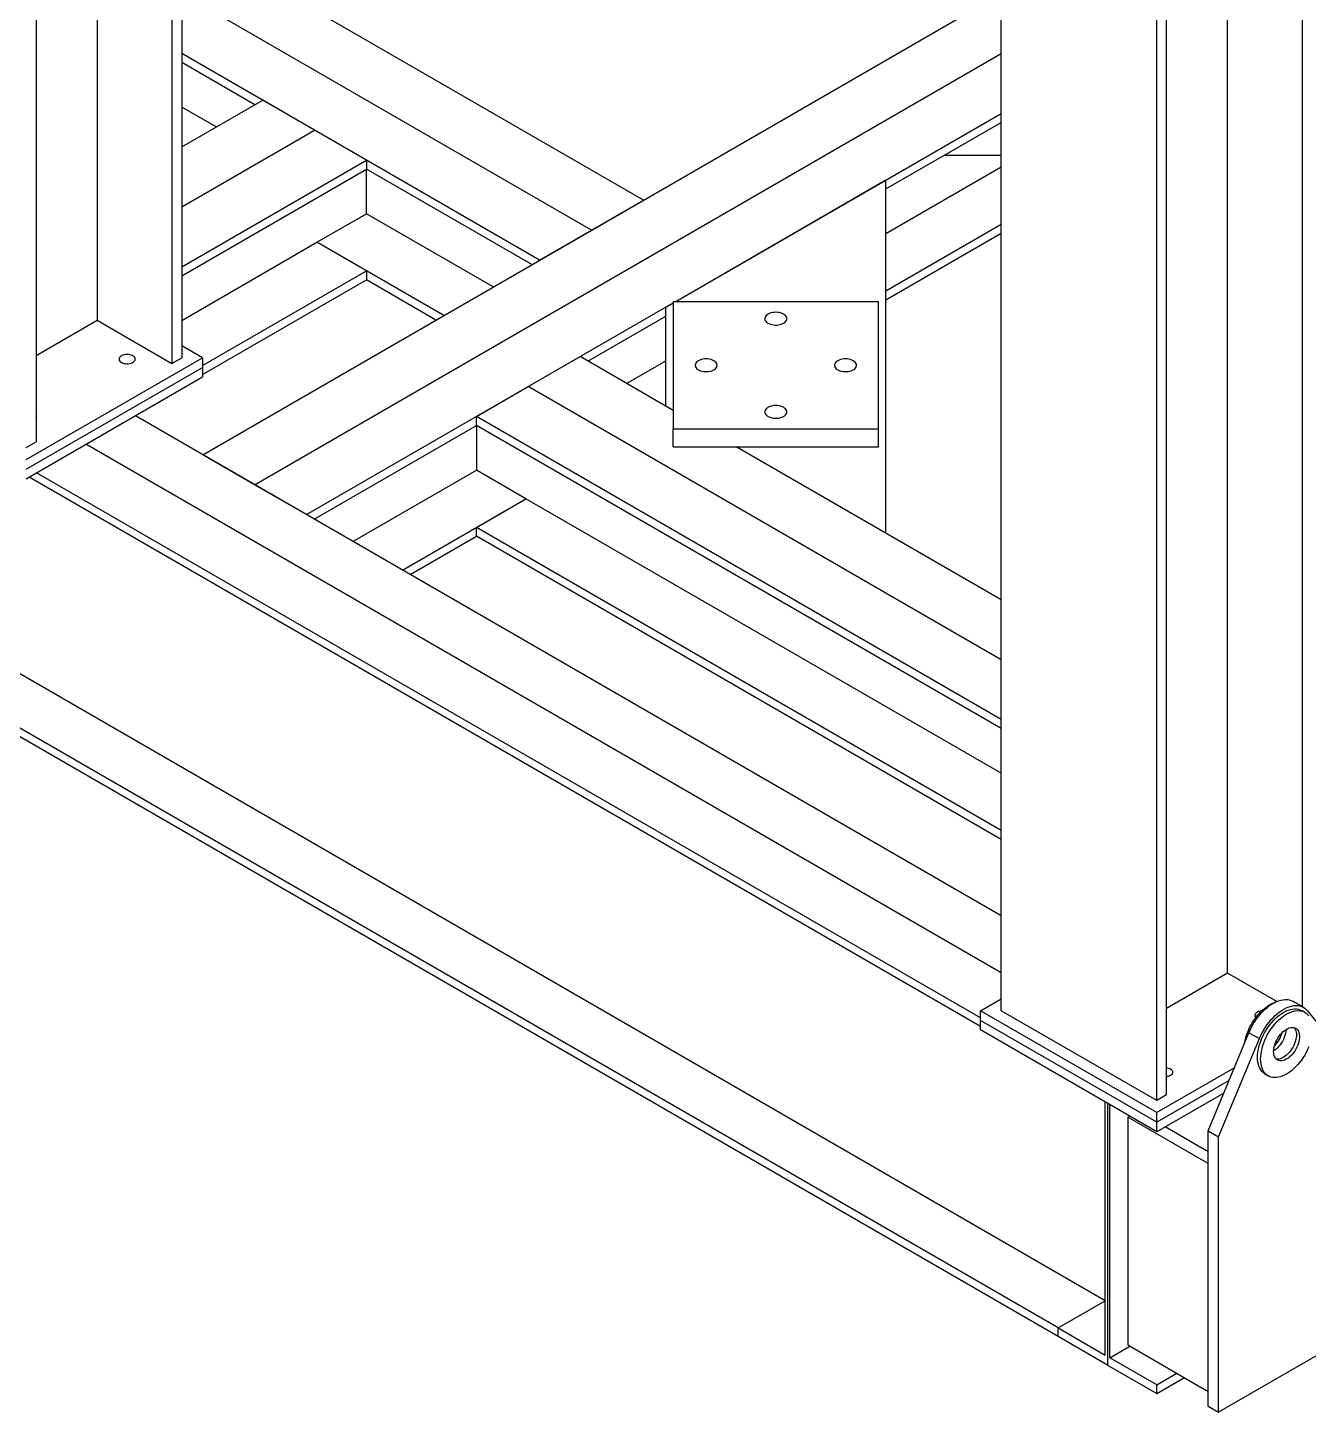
# Model space of a CAD drawing. Header units: millimetres. Extents: x 0 to 16187, y -20471 to 6290.
# Drawn here: x 3406.7 to 3476.6, y 1937.3 to 2012.8 of the extents above; entities that cross this region are included whole.
import ezdxf

# ---------------------------------------------------------------- set-up
doc = ezdxf.new("R2010")
doc.units = ezdxf.units.MM

msp = doc.modelspace()

# ---------------------------------------------------------------- linework, layer by layer
at = {"color": 7, "linetype": 'Continuous', "lineweight": 25}
for p, q in [((3407.19312, 2101.40659), (3407.19312, 1990.22628)), ((3414.6036, 2097.6363), (3414.6036, 1994.50426)), ((3415.141, 2097.8962), (3415.141, 1994.8145)), ((3459.83015, 1959.2191), (3459.83015, 2070.39941)), ((3476.26331, 1959.44114), (3476.26331, 2070.08917)), ((3410.51653, 2068.1158), (3410.51653, 1996.86368)), ((3468.85283, 1954.63089), (3468.85283, 2065.81119)), ((3468.31543, 1954.32065), (3468.31543, 2065.50096)), ((3472.17624, 1961.26829), (3472.17624, 2042.31889)), ((3465.49549, 1943.41256), (3297.67925, 2040.29081)), ((3462.93011, 1941.93159), (3295.11387, 2038.80984)), ((3462.93011, 1941.458), (3295.11387, 2038.33625)), ((3440.31401, 2003.40294), (3415.42385, 2017.77172)), ((3437.48558, 2001.77012), (3415.141, 2014.66937)), ((3416.28369, 1989.53053), (3459.83015, 2014.66937)), ((3434.65715, 2000.13731), (3415.141, 2011.40374)), ((3419.12902, 2008.61158), (3415.141, 2010.91381)), ((3419.11212, 1987.89772), (3459.83015, 2011.40374)), ((3415.141, 2006.30935), (3419.55335, 2008.85655)), ((3417.02106, 2007.39468), (3415.141, 2008.48002)), ((3422.38178, 2007.22373), (3419.55335, 2008.85655)), ((3442.04336, 1997.87001), (3459.83015, 2008.13811)), ((3415.141, 2003.04372), (3422.38178, 2007.22373)), ((3425.2102, 2005.59091), (3422.38178, 2007.22373)), ((3453.54065, 2004.01733), (3459.83015, 2007.64818)), ((3415.141, 1999.77809), (3425.2102, 2005.59091)), ((3425.2102, 2005.59091), (3425.2102, 2005.10099)), ((3456.72849, 2005.85763), (3459.83015, 2005.85763)), ((3415.141, 1999.28816), (3425.2102, 2005.10099)), ((3425.2102, 2002.66719), (3425.2102, 2005.10099)), ((3434.23282, 1999.89234), (3425.2102, 2005.10099)), ((3453.54065, 2001.58353), (3459.83015, 2005.21438)), ((3442.04336, 1997.87001), (3453.54065, 2004.50725)), ((3453.54065, 1985.25202), (3453.54065, 2004.50725)), ((3437.48558, 2001.77012), (3440.31401, 2003.40294)), ((3422.50906, 2001.10785), (3425.2102, 2002.66719)), ((3432.12486, 1998.67545), (3425.2102, 2002.66719)), ((3434.65715, 2000.13731), (3437.48558, 2001.77012)), ((3453.54065, 1998.46485), (3459.83015, 2002.0957)), ((3415.141, 1996.85436), (3422.50906, 2001.10785)), ((3425.2102, 1999.54851), (3422.50906, 2001.10785)), ((3429.42371, 1997.11611), (3422.50906, 2001.10785)), ((3453.54065, 1997.97493), (3459.83015, 2001.60578)), ((3416.27237, 1994.38881), (3425.2102, 1999.54851)), ((3425.2102, 1999.54851), (3425.2102, 1999.05859)), ((3416.27237, 1993.89889), (3425.2102, 1999.05859)), ((3428.99938, 1996.87114), (3425.2102, 1999.05859)), ((3441.94065, 1997.87001), (3441.94065, 1990.94256)), ((3453.14065, 1997.87001), (3441.94065, 1997.87001)), ((3453.14065, 1990.94256), (3453.14065, 1997.87001)), ((3421.94054, 1986.2649), (3441.94065, 1997.81072)), ((3437.28766, 1994.63468), (3441.54065, 1997.08988)), ((3441.54065, 1997.5798), (3441.94065, 1997.81072)), ((3441.54065, 1992.17948), (3441.54065, 1997.5798)), ((3407.19312, 1994.94512), (3410.51653, 1996.86368)), ((3410.51653, 1996.86368), (3414.6036, 1994.50426)), ((3416.27237, 1994.8145), (3415.141, 1995.46762)), ((3434.0349, 1993.24682), (3436.86332, 1994.87964)), ((3441.94065, 1991.94856), (3436.86332, 1994.87964)), ((3406.65572, 1989.26292), (3416.27237, 1994.8145)), ((3406.65572, 1988.74033), (3416.27237, 1994.29191)), ((3414.6036, 1994.50426), (3415.141, 1994.8145)), ((3416.27237, 1994.8145), (3416.27237, 1994.29191)), ((3416.27237, 1994.29191), (3416.27237, 1993.76932)), ((3439.39562, 1993.41778), (3441.54065, 1994.65608)), ((3406.65572, 1988.21775), (3416.27237, 1993.76932)), ((3431.20647, 1991.61401), (3434.0349, 1993.24682)), ((3459.83015, 1978.35554), (3434.0349, 1993.24682)), ((3441.94065, 1991.94856), (3441.54065, 1992.17948)), ((3459.83015, 1964.39169), (3412.60673, 1991.65319)), ((3422.36488, 1986.01994), (3431.20647, 1991.12408)), ((3459.83015, 1975.08991), (3431.20647, 1991.61401)), ((3431.20647, 1991.12408), (3431.20647, 1991.61401)), ((3459.83015, 1974.59998), (3431.20647, 1991.12408)), ((3431.20647, 1991.12408), (3431.20647, 1988.69028)), ((3441.94065, 1990.94256), (3453.14065, 1990.94256)), ((3441.94065, 1989.96271), (3441.94065, 1990.94256)), ((3453.14065, 1989.96271), (3453.14065, 1990.94256)), ((3406.65572, 1989.91605), (3407.19312, 1990.22628)), ((3459.83015, 1961.28281), (3409.91407, 1990.09875)), ((3441.94065, 1989.96271), (3453.14065, 1989.96271)), ((3453.54065, 1985.25202), (3445.38062, 1989.96271)), ((3459.83015, 1981.62117), (3445.38062, 1989.96271)), ((3419.11212, 1987.89772), (3416.28369, 1989.53053)), ((3458.69878, 1958.35346), (3406.81122, 1988.30752)), ((3458.69878, 1958.82706), (3407.22141, 1988.54431)), ((3424.47284, 1984.80304), (3431.20647, 1988.69028)), ((3433.90762, 1987.13094), (3431.20647, 1988.69028)), ((3421.94054, 1986.2649), (3419.11212, 1987.89772)), ((3427.17398, 1983.2437), (3433.90762, 1987.13094)), ((3431.20647, 1985.5716), (3433.90762, 1987.13094)), ((3459.83015, 1972.16618), (3433.90762, 1987.13094)), ((3427.59832, 1982.99874), (3431.20647, 1985.08168)), ((3459.83015, 1969.0475), (3431.20647, 1985.5716)), ((3431.20647, 1985.08168), (3431.20647, 1985.5716)), ((3459.83015, 1968.55758), (3431.20647, 1985.08168)), ((3472.17624, 1961.26829), (3468.85283, 1959.34973)), ((3474.85522, 1959.72174), (3472.17624, 1961.26829)), ((3458.69878, 1959.2191), (3459.83015, 1959.87223)), ((3476.32519, 1959.40542), (3475.75951, 1959.73199)), ((3468.31543, 1953.66753), (3458.69878, 1959.2191)), ((3458.69878, 1958.69652), (3458.69878, 1959.2191)), ((3468.31543, 1953.14494), (3458.69878, 1958.69652)), ((3458.69878, 1958.17393), (3458.69878, 1958.69652)), ((3468.31543, 1954.32065), (3459.83015, 1959.2191)), ((3476.39491, 1959.13424), (3476.2252, 1959.23221)), ((3476.5408, 1959.21836), (3478.76082, 1956.43828)), ((3468.31543, 1952.62235), (3458.69878, 1958.17393)), ((3471.12406, 1952.6828), (3473.34408, 1958.02606)), ((3473.34408, 1958.02606), (3473.90977, 1957.6995)), ((3471.68975, 1952.35624), (3473.90977, 1957.6995)), ((3474.8643, 1957.44811), (3474.75709, 1957.38622)), ((3472.5485, 1956.11123), (3468.31543, 1953.66753)), ((3474.22536, 1955.76802), (3474.39507, 1955.67005)), ((3472.26287, 1955.42375), (3468.31543, 1953.14494)), ((3465.49549, 1940.45063), (3465.49549, 1954.25027)), ((3465.62277, 1954.1768), (3465.62277, 1939.90356)), ((3465.75005, 1940.30367), (3465.75005, 1954.10332)), ((3471.97724, 1954.73627), (3468.31543, 1952.62235)), ((3468.85283, 1954.63089), (3468.31543, 1954.32065)), ((3466.74, 1953.41723), (3466.83926, 1953.47453)), ((3471.12406, 1950.88636), (3466.74, 1953.41723)), ((3466.74, 1953.41723), (3466.74, 1941.00581)), ((3468.31543, 1953.14494), (3468.31543, 1953.66753)), ((3468.31543, 1952.62235), (3468.31543, 1953.14494)), ((3471.12406, 1951.53949), (3468.78186, 1952.89161)), ((3471.12406, 1952.6828), (3471.68975, 1952.35624)), ((3471.12406, 1937.65845), (3471.12406, 1952.6828)), ((3471.68975, 1937.33189), (3471.68975, 1952.35624)), ((3462.93011, 1941.93159), (3465.49549, 1943.41256)), ((3462.93011, 1941.458), (3462.93011, 1941.93159)), ((3462.93011, 1941.93159), (3465.49549, 1940.45063)), ((3465.62277, 1939.90356), (3462.93011, 1941.458)), ((3478.76082, 1941.41393), (3471.68975, 1937.33189)), ((3465.75005, 1940.30367), (3466.85316, 1940.94048)), ((3466.74, 1941.00581), (3471.12406, 1938.47494)), ((3465.62277, 1939.90356), (3468.31543, 1938.34912)), ((3468.31543, 1938.82271), (3465.75005, 1940.30367)), ((3468.31543, 1938.82271), (3469.41854, 1939.45952)), ((3468.31543, 1938.34912), (3469.82873, 1939.22272)), ((3468.31543, 1938.34912), (3468.31543, 1938.82271)), ((3471.12406, 1937.65845), (3471.68975, 1937.33189))]:
    msp.add_line(p, q, dxfattribs=at)
at = {"color": 7, "linetype": 'Continuous', "lineweight": 25, "flags": 128}
for points in [[(3447.54065, 1997.29272), (3447.44906, 1997.28866), (3447.35962, 1997.27658), (3447.27442, 1997.25675), (3447.19546, 1997.22966), (3447.12459, 1997.19592), (3447.06348, 1997.15633), (3447.01354, 1997.11182), (3446.97597, 1997.06343), (3446.95163, 1997.01229), (3446.94109, 1996.95961), (3446.94461, 1996.90662), (3446.9621, 1996.85456), (3446.99315, 1996.80466), (3447.03703, 1996.75807), (3447.09272, 1996.7159), (3447.15891, 1996.67912), (3447.23404, 1996.64862), (3447.31636, 1996.62509), (3447.40394, 1996.60909), (3447.49472, 1996.60099), (3447.58658, 1996.60099), (3447.67736, 1996.60909), (3447.76494, 1996.62509), (3447.84726, 1996.64862), (3447.9224, 1996.67912), (3447.98858, 1996.7159), (3448.04427, 1996.75807), (3448.08815, 1996.80466), (3448.1192, 1996.85456), (3448.13669, 1996.90662), (3448.14021, 1996.95961), (3448.12968, 1997.01229), (3448.10534, 1997.06343), (3448.06776, 1997.11182), (3448.01783, 1997.15633), (3447.95671, 1997.19592), (3447.88584, 1997.22966), (3447.80688, 1997.25675), (3447.72168, 1997.27658), (3447.63224, 1997.28866), (3447.54065, 1997.29272)], [(3411.84589, 1994.56141), (3411.90644, 1994.53223), (3411.97505, 1994.50975), (3412.0495, 1994.49471), (3412.12741, 1994.48759), (3412.20628, 1994.48861), (3412.28356, 1994.49774), (3412.35677, 1994.5147), (3412.42356, 1994.53893), (3412.48179, 1994.56965), (3412.52957, 1994.60588), (3412.56538, 1994.64645), (3412.58807, 1994.69007), (3412.5969, 1994.73532), (3412.5916, 1994.78075), (3412.57232, 1994.82491), (3412.5397, 1994.86637), (3412.49478, 1994.90381), (3412.439, 1994.93601), (3412.37416, 1994.96194), (3412.30234, 1994.98077), (3412.22584, 1994.9919), (3412.14714, 1994.99496), (3412.06875, 1994.98986), (3411.9932, 1994.97677), (3411.92292, 1994.95609), (3411.86016, 1994.92851), (3411.80694, 1994.89489), (3411.76497, 1994.85634), (3411.7356, 1994.81407), (3411.71978, 1994.76946), (3411.71801, 1994.72393), (3411.73035, 1994.67896), (3411.7564, 1994.63597), (3411.79533, 1994.59637), (3411.84589, 1994.56141)], [(3443.74065, 1994.75265), (3443.64906, 1994.74859), (3443.55962, 1994.73651), (3443.47442, 1994.71669), (3443.39546, 1994.68959), (3443.32459, 1994.65585), (3443.26348, 1994.61626), (3443.21354, 1994.57175), (3443.17597, 1994.52336), (3443.15163, 1994.47223), (3443.14109, 1994.41955), (3443.14461, 1994.36656), (3443.1621, 1994.3145), (3443.19315, 1994.26459), (3443.23703, 1994.218), (3443.29272, 1994.17583), (3443.35891, 1994.13906), (3443.43404, 1994.10855), (3443.51636, 1994.08502), (3443.60394, 1994.06902), (3443.69472, 1994.06093), (3443.78658, 1994.06093), (3443.87736, 1994.06902), (3443.96494, 1994.08502), (3444.04726, 1994.10855), (3444.1224, 1994.13906), (3444.18858, 1994.17583), (3444.24427, 1994.218), (3444.28815, 1994.26459), (3444.3192, 1994.3145), (3444.33669, 1994.36656), (3444.34021, 1994.41955), (3444.32968, 1994.47223), (3444.30534, 1994.52336), (3444.26776, 1994.57175), (3444.21783, 1994.61626), (3444.15671, 1994.65585), (3444.08584, 1994.68959), (3444.00688, 1994.71669), (3443.92168, 1994.73651), (3443.83224, 1994.74859), (3443.74065, 1994.75265)], [(3451.34065, 1994.75265), (3451.24906, 1994.74859), (3451.15962, 1994.73651), (3451.07442, 1994.71669), (3450.99546, 1994.68959), (3450.92459, 1994.65585), (3450.86348, 1994.61626), (3450.81354, 1994.57175), (3450.77597, 1994.52336), (3450.75163, 1994.47223), (3450.74109, 1994.41955), (3450.74461, 1994.36656), (3450.7621, 1994.3145), (3450.79315, 1994.26459), (3450.83703, 1994.218), (3450.89272, 1994.17583), (3450.95891, 1994.13906), (3451.03404, 1994.10855), (3451.11636, 1994.08502), (3451.20394, 1994.06902), (3451.29472, 1994.06093), (3451.38658, 1994.06093), (3451.47736, 1994.06902), (3451.56494, 1994.08502), (3451.64726, 1994.10855), (3451.7224, 1994.13906), (3451.78858, 1994.17583), (3451.84427, 1994.218), (3451.88815, 1994.26459), (3451.9192, 1994.3145), (3451.93669, 1994.36656), (3451.94021, 1994.41955), (3451.92968, 1994.47223), (3451.90534, 1994.52336), (3451.86776, 1994.57175), (3451.81783, 1994.61626), (3451.75671, 1994.65585), (3451.68584, 1994.68959), (3451.60688, 1994.71669), (3451.52168, 1994.73651), (3451.43224, 1994.74859), (3451.34065, 1994.75265)], [(3447.54065, 1992.21259), (3447.44906, 1992.20853), (3447.35962, 1992.19645), (3447.27442, 1992.17662), (3447.19546, 1992.14952), (3447.12459, 1992.11578), (3447.06348, 1992.0762), (3447.01354, 1992.03168), (3446.97597, 1991.9833), (3446.95163, 1991.93216), (3446.94109, 1991.87948), (3446.94461, 1991.82649), (3446.9621, 1991.77443), (3446.99315, 1991.72453), (3447.03703, 1991.67794), (3447.09272, 1991.63576), (3447.15891, 1991.59899), (3447.23404, 1991.56848), (3447.31636, 1991.54495), (3447.40394, 1991.52895), (3447.49472, 1991.52086), (3447.58658, 1991.52086), (3447.67736, 1991.52895), (3447.76494, 1991.54495), (3447.84726, 1991.56848), (3447.9224, 1991.59899), (3447.98858, 1991.63576), (3448.04427, 1991.67794), (3448.08815, 1991.72453), (3448.1192, 1991.77443), (3448.13669, 1991.82649), (3448.14021, 1991.87948), (3448.12968, 1991.93216), (3448.10534, 1991.9833), (3448.06776, 1992.03168), (3448.01783, 1992.0762), (3447.95671, 1992.11578), (3447.88584, 1992.14952), (3447.80688, 1992.17662), (3447.72168, 1992.19645), (3447.63224, 1992.20853), (3447.54065, 1992.21259)], [(3473.1036, 1957.44725), (3473.12011, 1957.54002), (3473.15434, 1957.69072), (3473.19794, 1957.84306), (3473.25061, 1957.99597), (3473.31196, 1958.14838), (3473.38158, 1958.29922), (3473.45897, 1958.44743), (3473.5436, 1958.59198), (3473.63486, 1958.73185), (3473.73212, 1958.86605), (3473.83469, 1958.99365), (3473.94186, 1959.11375), (3474.05287, 1959.22552), (3474.16695, 1959.32815), (3474.2833, 1959.42095), (3474.40109, 1959.50324), (3474.51951, 1959.57447), (3474.63772, 1959.63412), (3474.75489, 1959.68178), (3474.80139, 1959.69745)], [(3473.34408, 1958.02606), (3473.41522, 1958.18636), (3473.49445, 1958.34432), (3473.58124, 1958.49891), (3473.67504, 1958.64914), (3473.77524, 1958.79403), (3473.88118, 1958.93263), (3473.99218, 1959.06405), (3474.10751, 1959.18743), (3474.22643, 1959.30197), (3474.34817, 1959.40692), (3474.47193, 1959.50161), (3474.5969, 1959.58542), (3474.72229, 1959.6578), (3474.84726, 1959.71829), (3474.97102, 1959.76649), (3475.09276, 1959.80208), (3475.21168, 1959.82485), (3475.32701, 1959.83463), (3475.43801, 1959.83137), (3475.54395, 1959.81508), (3475.64415, 1959.78588), (3475.73795, 1959.74395), (3475.75951, 1959.73199)], [(3473.90977, 1957.6995), (3473.98091, 1957.85979), (3474.06013, 1958.01775), (3474.14693, 1958.17235), (3474.24073, 1958.32258), (3474.34092, 1958.46746), (3474.44687, 1958.60607), (3474.55786, 1958.73748), (3474.6732, 1958.86086), (3474.79212, 1958.9754), (3474.91385, 1959.08036), (3475.03761, 1959.17505), (3475.16259, 1959.25885), (3475.28797, 1959.33124), (3475.41295, 1959.39172), (3475.53671, 1959.43992), (3475.65844, 1959.47552), (3475.77736, 1959.49828), (3475.8927, 1959.50807), (3476.0037, 1959.50481), (3476.10964, 1959.48852), (3476.20983, 1959.45932), (3476.30363, 1959.41739), (3476.39043, 1959.363), (3476.46966, 1959.29652), (3476.5408, 1959.21836)], [(3473.72437, 1958.85586), (3473.7131, 1958.86913), (3473.68705, 1958.91212), (3473.67471, 1958.95709), (3473.67648, 1959.00262), (3473.6923, 1959.04723), (3473.72167, 1959.0895), (3473.76363, 1959.12805), (3473.81685, 1959.16167), (3473.87962, 1959.18925), (3473.9499, 1959.20993), (3474.02545, 1959.22302), (3474.05314, 1959.22577)], [(3473.81107, 1956.68371), (3473.81603, 1956.82322), (3473.83087, 1956.96749), (3473.8555, 1957.11549), (3473.88973, 1957.26619), (3473.93333, 1957.41852), (3473.986, 1957.57143), (3474.04735, 1957.72385), (3474.11697, 1957.87469), (3474.19436, 1958.0229), (3474.27899, 1958.16745), (3474.37025, 1958.30731), (3474.46751, 1958.44152), (3474.57008, 1958.56912), (3474.67725, 1958.68922), (3474.78827, 1958.80098), (3474.90234, 1958.90362), (3475.01869, 1958.99641), (3475.13648, 1959.07871), (3475.2549, 1959.14994), (3475.37311, 1959.20959), (3475.49028, 1959.25725), (3475.60559, 1959.29259), (3475.71824, 1959.31535), (3475.82742, 1959.32538), (3475.93239, 1959.32261), (3476.03239, 1959.30705), (3476.12673, 1959.27882), (3476.21475, 1959.23812), (3476.2252, 1959.23221)], [(3473.98077, 1956.58574), (3473.98573, 1956.72525), (3474.00058, 1956.86952), (3474.0252, 1957.01752), (3474.05944, 1957.16822), (3474.10304, 1957.32055), (3474.1557, 1957.47347), (3474.21706, 1957.62588), (3474.28668, 1957.77672), (3474.36407, 1957.92493), (3474.44869, 1958.06948), (3474.53995, 1958.20935), (3474.63721, 1958.34355), (3474.73979, 1958.47115), (3474.84696, 1958.59125), (3474.95797, 1958.70302), (3475.07205, 1958.80565), (3475.18839, 1958.89845), (3475.30619, 1958.98074), (3475.4246, 1959.05197), (3475.54281, 1959.11162), (3475.65998, 1959.15928), (3475.7753, 1959.19462), (3475.88794, 1959.21738), (3475.99713, 1959.22741), (3476.10209, 1959.22464), (3476.2021, 1959.20909), (3476.29644, 1959.18086), (3476.38446, 1959.14015), (3476.46554, 1959.08725), (3476.53911, 1959.02254), (3476.60465, 1958.94645)], [(3474.68788, 1956.99394), (3474.69284, 1957.09338), (3474.70766, 1957.19716), (3474.73213, 1957.30381), (3474.7659, 1957.41184), (3474.80851, 1957.51974), (3474.85935, 1957.62598), (3474.9177, 1957.72909), (3474.98276, 1957.8276), (3475.0536, 1957.92014), (3475.12924, 1958.00541), (3475.2086, 1958.08221), (3475.29058, 1958.14947), (3475.37403, 1958.20623), (3475.45777, 1958.25171), (3475.54064, 1958.28526), (3475.62145, 1958.30641), (3475.69909, 1958.31487), (3475.77246, 1958.31052), (3475.84053, 1958.29341), (3475.90234, 1958.2638), (3475.95703, 1958.22209), (3476.00384, 1958.16886), (3476.04209, 1958.10488), (3476.07126, 1958.03103), (3476.09094, 1957.94835), (3476.10085, 1957.85801), (3476.10085, 1957.76126), (3476.09094, 1957.65948), (3476.07126, 1957.55408), (3476.04209, 1957.44655), (3476.00384, 1957.33839), (3475.95703, 1957.23113), (3475.90234, 1957.12627), (3475.84053, 1957.02529), (3475.77246, 1956.92959), (3475.69909, 1956.84053), (3475.62145, 1956.75935), (3475.54064, 1956.6872), (3475.45777, 1956.62508), (3475.37403, 1956.57387), (3475.29058, 1956.53429), (3475.2086, 1956.50689), (3475.12924, 1956.49205), (3475.0536, 1956.49), (3474.98276, 1956.50074), (3474.9177, 1956.52414), (3474.85935, 1956.55987), (3474.80851, 1956.60742), (3474.7659, 1956.66613), (3474.73213, 1956.73517), (3474.70766, 1956.81357), (3474.69284, 1956.90023), (3474.68788, 1956.99394)], [(3475.36612, 1958.20134), (3475.36546, 1958.18579), (3475.35555, 1958.08401), (3475.33587, 1957.97861), (3475.3067, 1957.87108), (3475.26845, 1957.76292), (3475.22164, 1957.65566), (3475.16695, 1957.55081), (3475.10514, 1957.44982), (3475.03707, 1957.35412), (3474.9637, 1957.26506), (3474.88606, 1957.18388), (3474.80524, 1957.11173), (3474.72238, 1957.04961), (3474.68846, 1957.02748)], [(3475.36612, 1958.20134), (3475.36546, 1958.18579), (3475.35555, 1958.08401), (3475.33587, 1957.97861), (3475.3067, 1957.87108), (3475.26845, 1957.76292), (3475.22164, 1957.65566), (3475.16695, 1957.55081), (3475.10514, 1957.44982), (3475.03707, 1957.35412), (3474.9637, 1957.26506), (3474.88606, 1957.18388), (3474.80524, 1957.11173), (3474.72238, 1957.04961), (3474.68846, 1957.02748)], [(3475.80105, 1958.30651), (3475.83413, 1958.26683), (3475.87239, 1958.20285), (3475.90156, 1958.129), (3475.92124, 1958.04632), (3475.93115, 1957.95598), (3475.93115, 1957.85923), (3475.92124, 1957.75744), (3475.90156, 1957.65205), (3475.87239, 1957.54452), (3475.83413, 1957.43636), (3475.78733, 1957.3291), (3475.73264, 1957.22424), (3475.67082, 1957.12326), (3475.60275, 1957.02756), (3475.52938, 1956.9385), (3475.45175, 1956.85732), (3475.37093, 1956.78517), (3475.28807, 1956.72305), (3475.20433, 1956.67184), (3475.12088, 1956.63225), (3475.0389, 1956.60485), (3474.95953, 1956.59002), (3474.8839, 1956.58796), (3474.81305, 1956.59871), (3474.80727, 1956.60022)], [(3475.80284, 1958.30462), (3475.83413, 1958.26683), (3475.87239, 1958.20285), (3475.90156, 1958.129), (3475.92124, 1958.04632), (3475.93115, 1957.95598), (3475.93115, 1957.85923), (3475.92124, 1957.75744), (3475.90156, 1957.65205), (3475.87239, 1957.54452), (3475.83413, 1957.43636), (3475.78733, 1957.3291), (3475.73264, 1957.22424), (3475.67082, 1957.12326), (3475.60275, 1957.02756), (3475.52938, 1956.9385), (3475.45175, 1956.85732), (3475.37093, 1956.78517), (3475.28807, 1956.72305), (3475.20433, 1956.67184), (3475.12088, 1956.63225), (3475.0389, 1956.60485), (3474.95953, 1956.59002), (3474.8839, 1956.58796), (3474.81743, 1956.59764)], [(3476.60465, 1957.25449), (3476.53911, 1957.10273), (3476.46554, 1956.95307), (3476.38446, 1956.80657), (3476.29644, 1956.66423), (3476.2021, 1956.52708), (3476.10209, 1956.39606), (3475.99713, 1956.2721), (3475.88794, 1956.15607), (3475.7753, 1956.04877), (3475.65998, 1955.95097), (3475.54281, 1955.86335), (3475.4246, 1955.78652), (3475.30619, 1955.72102), (3475.18839, 1955.66732), (3475.07205, 1955.62579), (3474.95797, 1955.59671), (3474.84696, 1955.5803), (3474.73979, 1955.57667), (3474.63721, 1955.58584), (3474.53995, 1955.60775), (3474.44869, 1955.64225), (3474.36407, 1955.68909), (3474.28668, 1955.74795), (3474.21706, 1955.81841), (3474.1557, 1955.89998), (3474.10304, 1955.99209), (3474.05944, 1956.09408), (3474.0252, 1956.20526), (3474.00058, 1956.32482), (3473.98573, 1956.45195), (3473.98077, 1956.58574)], [(3474.22536, 1955.76802), (3474.19436, 1955.78706), (3474.11697, 1955.84592), (3474.04735, 1955.91638), (3473.986, 1955.99795), (3473.93333, 1956.09006), (3473.88973, 1956.19205), (3473.8555, 1956.30323), (3473.83087, 1956.42279), (3473.81603, 1956.54992), (3473.81107, 1956.68371)], [(3468.85283, 1956.1173), (3468.88502, 1956.11158), (3468.95684, 1956.09275), (3469.02168, 1956.06682), (3469.07746, 1956.03462), (3469.12238, 1955.99718), (3469.15501, 1955.95572), (3469.17428, 1955.91156), (3469.17959, 1955.86613), (3469.17075, 1955.82088), (3469.14807, 1955.77726), (3469.11226, 1955.73669), (3469.06447, 1955.70046), (3469.00625, 1955.66974), (3468.93945, 1955.64551), (3468.86624, 1955.62855), (3468.85283, 1955.62636)]]:
    msp.add_lwpolyline(points, dxfattribs=at)
at = {"color": 7, "linetype": 'Continuous', "lineweight": 25}
for centre, radius, start, end in [((3407.06207, 1991.63867), 0.16013, 324.9303602, 35.0696398), ((3473.54683, 1958.46906), 1.66666, 315.2161201, 344.7892564)]:
    msp.add_arc(centre, radius, start, end, dxfattribs=at)

doc.saveas('drawing.dxf')
